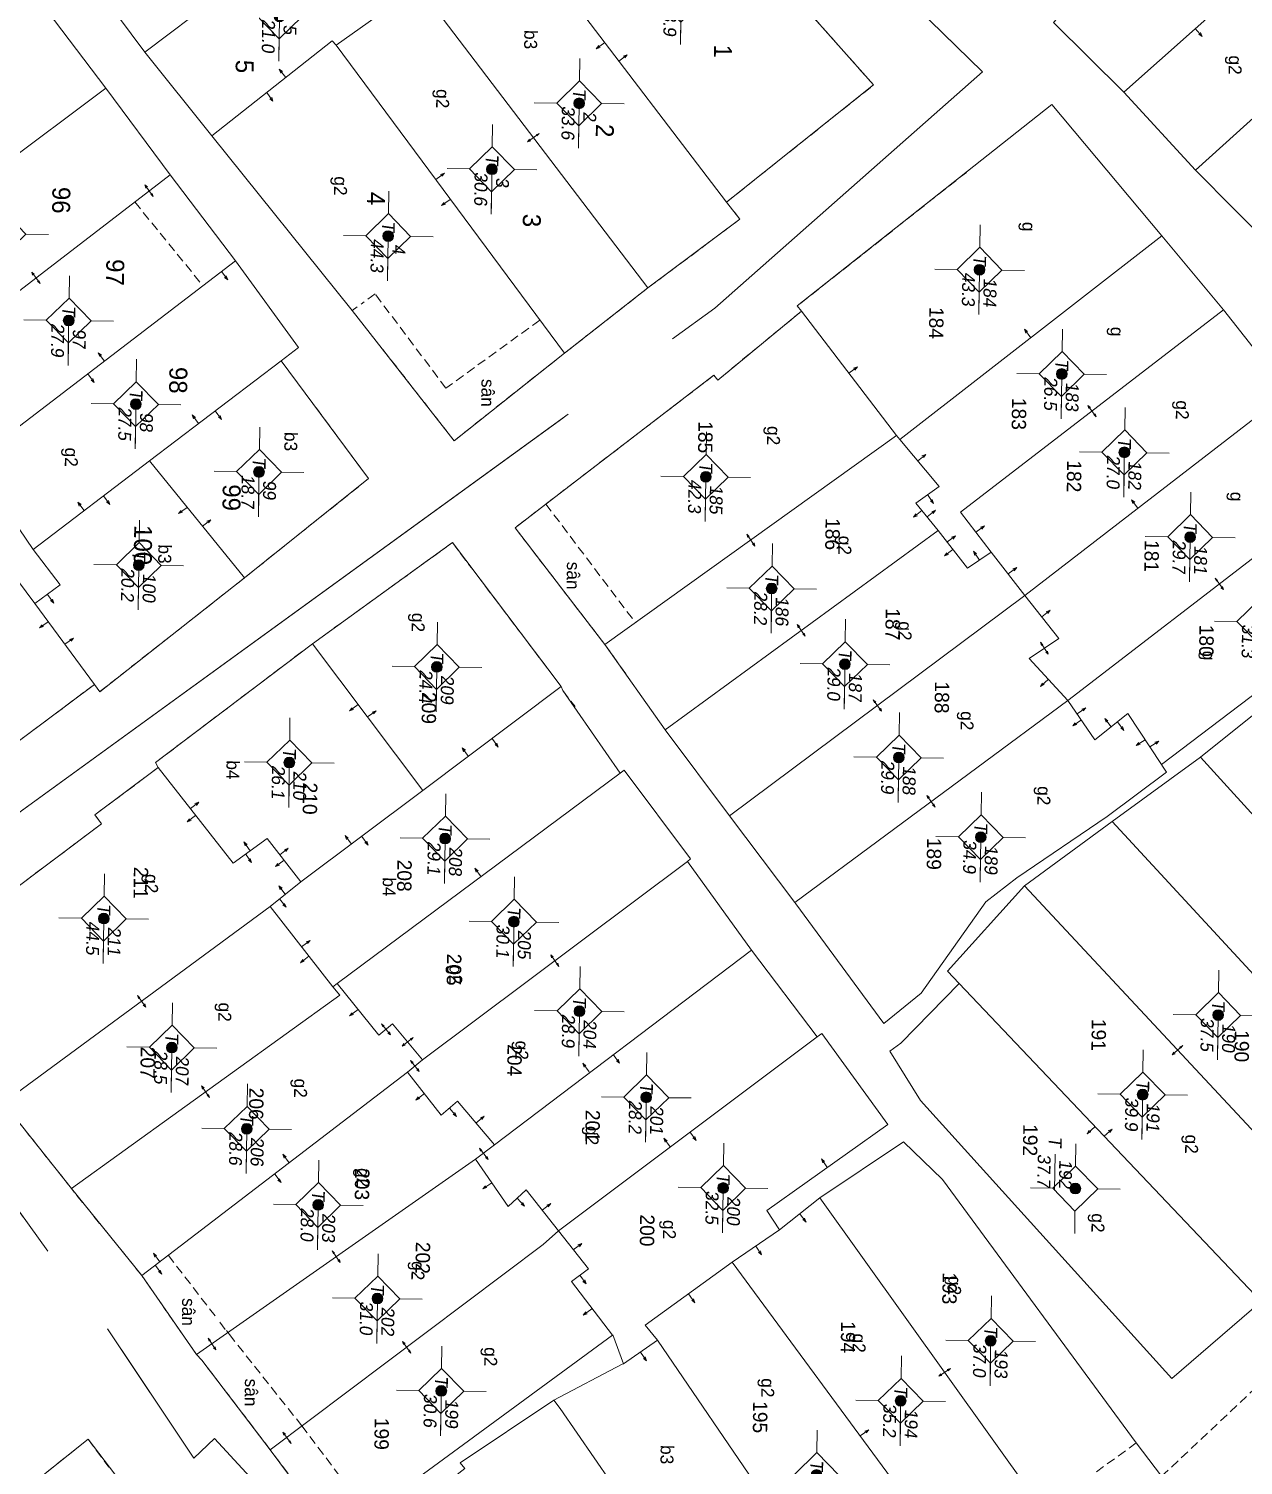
# Model space of a CAD drawing. Extents: x 601689 to 602595, y 1189742 to 1190763.
# Drawn here: x 602208.16 to 602242, y 1190233.73 to 1190273.75 of the extents above; entities that cross this region are included whole.
import ezdxf
from ezdxf.enums import TextEntityAlignment as Align

# ---------------------------------------------------------------- set-up
doc = ezdxf.new("R2010")
doc.units = 0
doc.header["$MEASUREMENT"] = 0
doc.linetypes.add('HIDDEN', pattern=[0.375, 0.25, -0.125])
for name, color, linetype in [('10', 250, 'Continuous'), ('11', 7, 'Continuous'), ('13', 7, 'Continuous'), ('14', 7, 'Continuous'), ('15', 7, 'Continuous'), ('16', 7, 'Continuous'), ('22', 7, 'Continuous'), ('53', 7, 'Continuous'), ('57', 7, 'Continuous')]:
    doc.layers.add(name, color=color, linetype=linetype)
doc.layers.get('0').off()
doc.styles.add('TXT', font='vnshx.shx')

# ---------------------------------------------------------------- blocks, each defined once
blk = doc.blocks.new('NH3R')
at = {"layer": '16', "color": 7, "linetype": 'Continuous', "lineweight": 0}
for p, q in [((0, 0), (0.297, -0.005)), ((0.297, -0.005), (0.186, 0.031)), ((0.297, -0.005), (0.189, -0.033))]:
    blk.add_line(p, q, dxfattribs=at)
blk = doc.blocks.new('NH3')
at = {"layer": '16', "color": 7, "linetype": 'Continuous', "lineweight": 0}
for p, q in [((-0.199, -0.002), (-0.113, 0.021)), ((0.197, -0.012), (0.107, 0.015)), ((-0.199, -0.002), (0.197, -0.012)), ((-0.199, -0.002), (-0.116, -0.035)), ((0.197, -0.012), (0.104, -0.027))]:
    blk.add_line(p, q, dxfattribs=at)
blk = doc.blocks.new('*M499499499499')
at = {"layer": '13', "color": 3, "linetype": 'Continuous', "lineweight": 0}
blk.add_line((602581.394, 1189907.575), (602582.414, 1189907.575), dxfattribs=at)
at = {"layer": '13', "color": 3, "linetype": 'Continuous', "lineweight": 0, "style": 'TXT', "oblique": 7.6055}
for s, p in [('180', (602581.544, 1189907.875)), ('31.3', (602581.394, 1189907.275))]:
    blk.add_text(s, height=0.36, dxfattribs=at).set_placement(p, align=Align.MIDDLE_LEFT)
blk.add_text('T', height=0.36, dxfattribs=at).set_placement((602581.197, 1189907.575), align=Align.MIDDLE_RIGHT)
blk = doc.blocks.new('*M501501501501')
at = {"layer": '13', "color": 3, "linetype": 'Continuous', "lineweight": 0}
blk.add_line((602592.371, 1189906.588), (602593.391, 1189906.588), dxfattribs=at)
at = {"layer": '13', "color": 3, "linetype": 'Continuous', "lineweight": 0, "style": 'TXT', "oblique": 7.6055}
for s, p in [('190', (602592.521, 1189906.888)), ('37.5', (602592.371, 1189906.288))]:
    blk.add_text(s, height=0.36, dxfattribs=at).set_placement(p, align=Align.MIDDLE_LEFT)
blk.add_text('T', height=0.36, dxfattribs=at).set_placement((602592.174, 1189906.588), align=Align.MIDDLE_RIGHT)
blk = doc.blocks.new('*M505505505505')
at = {"layer": '13', "color": 3, "linetype": 'Continuous', "lineweight": 0}
blk.add_line((602579.066, 1189905.613), (602580.086, 1189905.613), dxfattribs=at)
at = {"layer": '13', "color": 3, "linetype": 'Continuous', "lineweight": 0, "style": 'TXT', "oblique": 7.6055}
for s, p in [('181', (602579.216, 1189905.913)), ('29.7', (602579.066, 1189905.313))]:
    blk.add_text(s, height=0.36, dxfattribs=at).set_placement(p, align=Align.MIDDLE_LEFT)
blk.add_text('T', height=0.36, dxfattribs=at).set_placement((602578.869, 1189905.613), align=Align.MIDDLE_RIGHT)
blk = doc.blocks.new('*M508508508508')
at = {"layer": '13', "color": 3, "linetype": 'Continuous', "lineweight": 0}
blk.add_line((602594.617, 1189904.515), (602595.637, 1189904.515), dxfattribs=at)
at = {"layer": '13', "color": 3, "linetype": 'Continuous', "lineweight": 0, "style": 'TXT', "oblique": 7.6055}
blk.add_text('T', height=0.36, dxfattribs=at).set_placement((602594.42, 1189904.515), align=Align.MIDDLE_RIGHT)
for s, p in [('191', (602594.767, 1189904.815)), ('39.9', (602594.617, 1189904.215))]:
    blk.add_text(s, height=0.36, dxfattribs=at).set_placement(p, align=Align.MIDDLE_LEFT)
blk = doc.blocks.new('*M510510510510')
at = {"layer": '13', "color": 3, "linetype": 'Continuous', "lineweight": 0}
blk.add_line((602576.732, 1189903.746), (602577.752, 1189903.746), dxfattribs=at)
at = {"layer": '13', "color": 3, "linetype": 'Continuous', "lineweight": 0, "style": 'TXT', "oblique": 7.6055}
for s, p in [('182', (602576.882, 1189904.046)), ('27.0', (602576.732, 1189903.446))]:
    blk.add_text(s, height=0.36, dxfattribs=at).set_placement(p, align=Align.MIDDLE_LEFT)
blk.add_text('T', height=0.36, dxfattribs=at).set_placement((602576.535, 1189903.746), align=Align.MIDDLE_RIGHT)
blk = doc.blocks.new('*M513513513513')
at = {"layer": '13', "color": 3, "linetype": 'Continuous', "lineweight": 0}
blk.add_line((602597.262, 1189902.677), (602598.282, 1189902.677), dxfattribs=at)
at = {"layer": '13', "color": 3, "linetype": 'Continuous', "lineweight": 0, "style": 'TXT', "oblique": 7.6055}
for s, p in [('192', (602597.412, 1189902.977)), ('37.7', (602597.262, 1189902.377))]:
    blk.add_text(s, height=0.36, dxfattribs=at).set_placement(p, align=Align.MIDDLE_LEFT)
blk.add_text('T', height=0.36, dxfattribs=at).set_placement((602597.065, 1189902.677), align=Align.MIDDLE_RIGHT)
blk = doc.blocks.new('*M515515515515')
at = {"layer": '13', "color": 3, "linetype": 'Continuous', "lineweight": 0}
blk.add_line((602574.575, 1189901.969), (602575.595, 1189901.969), dxfattribs=at)
at = {"layer": '13', "color": 3, "linetype": 'Continuous', "lineweight": 0, "style": 'TXT', "oblique": 7.6055}
for s, p in [('183', (602574.725, 1189902.269)), ('26.5', (602574.575, 1189901.669))]:
    blk.add_text(s, height=0.36, dxfattribs=at).set_placement(p, align=Align.MIDDLE_LEFT)
blk.add_text('T', height=0.36, dxfattribs=at).set_placement((602574.378, 1189901.969), align=Align.MIDDLE_RIGHT)
blk = doc.blocks.new('*M516516516516')
at = {"layer": '13', "color": 3, "linetype": 'Continuous', "lineweight": 0}
blk.add_line((602601.538, 1189900.381), (602602.558, 1189900.381), dxfattribs=at)
at = {"layer": '13', "color": 3, "linetype": 'Continuous', "lineweight": 0, "style": 'TXT', "oblique": 7.6055}
for s, p in [('193', (602601.688, 1189900.681)), ('37.0', (602601.538, 1189900.081))]:
    blk.add_text(s, height=0.36, dxfattribs=at).set_placement(p, align=Align.MIDDLE_LEFT)
blk.add_text('T', height=0.36, dxfattribs=at).set_placement((602601.341, 1189900.381), align=Align.MIDDLE_RIGHT)
blk = doc.blocks.new('*M519519519519')
at = {"layer": '13', "color": 3, "linetype": 'Continuous', "lineweight": 0}
blk.add_line((602587.51, 1189899.9), (602588.53, 1189899.9), dxfattribs=at)
at = {"layer": '13', "color": 3, "linetype": 'Continuous', "lineweight": 0, "style": 'TXT', "oblique": 7.6055}
for s, p in [('189', (602587.66, 1189900.2)), ('34.9', (602587.51, 1189899.6))]:
    blk.add_text(s, height=0.36, dxfattribs=at).set_placement(p, align=Align.MIDDLE_LEFT)
blk.add_text('T', height=0.36, dxfattribs=at).set_placement((602587.313, 1189899.9), align=Align.MIDDLE_RIGHT)
blk = doc.blocks.new('*M521521521521')
at = {"layer": '13', "color": 3, "linetype": 'Continuous', "lineweight": 0}
blk.add_line((602571.703, 1189899.637), (602572.723, 1189899.637), dxfattribs=at)
at = {"layer": '13', "color": 3, "linetype": 'Continuous', "lineweight": 0, "style": 'TXT', "oblique": 7.6055}
blk.add_text('T', height=0.36, dxfattribs=at).set_placement((602571.506, 1189899.637), align=Align.MIDDLE_RIGHT)
for s, p in [('184', (602571.853, 1189899.937)), ('43.3', (602571.703, 1189899.337))]:
    blk.add_text(s, height=0.36, dxfattribs=at).set_placement(p, align=Align.MIDDLE_LEFT)
blk = doc.blocks.new('*M522522522522')
at = {"layer": '13', "color": 3, "linetype": 'Continuous', "lineweight": 0}
blk.add_line((602603.245, 1189897.898), (602604.265, 1189897.898), dxfattribs=at)
at = {"layer": '13', "color": 3, "linetype": 'Continuous', "lineweight": 0, "style": 'TXT', "oblique": 7.6055}
for s, p in [('194', (602603.395, 1189898.198)), ('35.2', (602603.245, 1189897.598))]:
    blk.add_text(s, height=0.36, dxfattribs=at).set_placement(p, align=Align.MIDDLE_LEFT)
blk.add_text('T', height=0.36, dxfattribs=at).set_placement((602603.048, 1189897.898), align=Align.MIDDLE_RIGHT)
blk = doc.blocks.new('*M523523523523')
at = {"layer": '13', "color": 3, "linetype": 'Continuous', "lineweight": 0}
blk.add_line((602585.324, 1189897.583), (602586.344, 1189897.583), dxfattribs=at)
at = {"layer": '13', "color": 3, "linetype": 'Continuous', "lineweight": 0, "style": 'TXT', "oblique": 7.6055}
for s, p in [('188', (602585.474, 1189897.883)), ('29.9', (602585.324, 1189897.283))]:
    blk.add_text(s, height=0.36, dxfattribs=at).set_placement(p, align=Align.MIDDLE_LEFT)
blk.add_text('T', height=0.36, dxfattribs=at).set_placement((602585.127, 1189897.583), align=Align.MIDDLE_RIGHT)
blk = doc.blocks.new('*M526526526526')
at = {"layer": '13', "color": 3, "linetype": 'Continuous', "lineweight": 0}
blk.add_line((602582.746, 1189896.046), (602583.766, 1189896.046), dxfattribs=at)
at = {"layer": '13', "color": 3, "linetype": 'Continuous', "lineweight": 0, "style": 'TXT', "oblique": 7.6055}
blk.add_text('T', height=0.36, dxfattribs=at).set_placement((602582.549, 1189896.046), align=Align.MIDDLE_RIGHT)
for s, p in [('187', (602582.896, 1189896.346)), ('29.0', (602582.746, 1189895.746))]:
    blk.add_text(s, height=0.36, dxfattribs=at).set_placement(p, align=Align.MIDDLE_LEFT)
blk = doc.blocks.new('*M527527527527')
at = {"layer": '13', "color": 3, "linetype": 'Continuous', "lineweight": 0}
blk.add_line((602605.346, 1189895.584), (602606.366, 1189895.584), dxfattribs=at)
at = {"layer": '13', "color": 3, "linetype": 'Continuous', "lineweight": 0, "style": 'TXT', "oblique": 7.6055}
for s, p in [('195', (602605.496, 1189895.884)), ('38.1', (602605.346, 1189895.284))]:
    blk.add_text(s, height=0.36, dxfattribs=at).set_placement(p, align=Align.MIDDLE_LEFT)
blk.add_text('T', height=0.36, dxfattribs=at).set_placement((602605.149, 1189895.584), align=Align.MIDDLE_RIGHT)
blk = doc.blocks.new('*M530530530530')
at = {"layer": '13', "color": 3, "linetype": 'Continuous', "lineweight": 0}
blk.add_line((602580.667, 1189893.974), (602581.687, 1189893.974), dxfattribs=at)
at = {"layer": '13', "color": 3, "linetype": 'Continuous', "lineweight": 0, "style": 'TXT', "oblique": 7.6055}
for s, p in [('186', (602580.817, 1189894.274)), ('28.2', (602580.667, 1189893.674))]:
    blk.add_text(s, height=0.36, dxfattribs=at).set_placement(p, align=Align.MIDDLE_LEFT)
blk.add_text('T', height=0.36, dxfattribs=at).set_placement((602580.47, 1189893.974), align=Align.MIDDLE_RIGHT)
blk = doc.blocks.new('*M533533533533')
at = {"layer": '13', "color": 3, "linetype": 'Continuous', "lineweight": 0}
blk.add_line((602597.388, 1189892.863), (602598.408, 1189892.863), dxfattribs=at)
at = {"layer": '13', "color": 3, "linetype": 'Continuous', "lineweight": 0, "style": 'TXT', "oblique": 7.6055}
blk.add_text('T', height=0.36, dxfattribs=at).set_placement((602597.191, 1189892.863), align=Align.MIDDLE_RIGHT)
for s, p in [('200', (602597.538, 1189893.163)), ('32.5', (602597.388, 1189892.563))]:
    blk.add_text(s, height=0.36, dxfattribs=at).set_placement(p, align=Align.MIDDLE_LEFT)
blk = doc.blocks.new('*M535535535535')
at = {"layer": '13', "color": 3, "linetype": 'Continuous', "lineweight": 0}
blk.add_line((602577.583, 1189892.092), (602578.603, 1189892.092), dxfattribs=at)
at = {"layer": '13', "color": 3, "linetype": 'Continuous', "lineweight": 0, "style": 'TXT', "oblique": 7.6055}
blk.add_text('T', height=0.36, dxfattribs=at).set_placement((602577.386, 1189892.092), align=Align.MIDDLE_RIGHT)
for s, p in [('185', (602577.733, 1189892.392)), ('42.3', (602577.583, 1189891.792))]:
    blk.add_text(s, height=0.36, dxfattribs=at).set_placement(p, align=Align.MIDDLE_LEFT)
blk = doc.blocks.new('*M537537537537')
at = {"layer": '13', "color": 3, "linetype": 'Continuous', "lineweight": 0}
blk.add_line((602594.894, 1189890.686), (602595.914, 1189890.686), dxfattribs=at)
at = {"layer": '13', "color": 3, "linetype": 'Continuous', "lineweight": 0, "style": 'TXT', "oblique": 7.6055}
for s, p in [('201', (602595.044, 1189890.986)), ('28.2', (602594.894, 1189890.386))]:
    blk.add_text(s, height=0.36, dxfattribs=at).set_placement(p, align=Align.MIDDLE_LEFT)
blk.add_text('T', height=0.36, dxfattribs=at).set_placement((602594.697, 1189890.686), align=Align.MIDDLE_RIGHT)
blk = doc.blocks.new('*M539539539539')
at = {"layer": '13', "color": 3, "linetype": 'Continuous', "lineweight": 0}
blk.add_line((602592.523, 1189888.789), (602593.543, 1189888.789), dxfattribs=at)
at = {"layer": '13', "color": 3, "linetype": 'Continuous', "lineweight": 0, "style": 'TXT', "oblique": 7.6055}
for s, p in [('204', (602592.673, 1189889.089)), ('28.9', (602592.523, 1189888.489))]:
    blk.add_text(s, height=0.36, dxfattribs=at).set_placement(p, align=Align.MIDDLE_LEFT)
blk.add_text('T', height=0.36, dxfattribs=at).set_placement((602592.326, 1189888.789), align=Align.MIDDLE_RIGHT)
blk = doc.blocks.new('*M542542542542')
at = {"layer": '13', "color": 3, "linetype": 'Continuous', "lineweight": 0}
blk.add_line((602590.054, 1189886.927), (602591.074, 1189886.927), dxfattribs=at)
at = {"layer": '13', "color": 3, "linetype": 'Continuous', "lineweight": 0, "style": 'TXT', "oblique": 7.6055}
for s, p in [('205', (602590.204, 1189887.227)), ('30.1', (602590.054, 1189886.627))]:
    blk.add_text(s, height=0.36, dxfattribs=at).set_placement(p, align=Align.MIDDLE_LEFT)
blk.add_text('T', height=0.36, dxfattribs=at).set_placement((602589.857, 1189886.927), align=Align.MIDDLE_RIGHT)
blk = doc.blocks.new('*M544544544544')
at = {"layer": '13', "color": 3, "linetype": 'Continuous', "lineweight": 0}
blk.add_line((602603.155, 1189885.093), (602604.175, 1189885.093), dxfattribs=at)
at = {"layer": '13', "color": 3, "linetype": 'Continuous', "lineweight": 0, "style": 'TXT', "oblique": 7.6055}
for s, p in [('199', (602603.305, 1189885.393)), ('30.6', (602603.155, 1189884.793))]:
    blk.add_text(s, height=0.36, dxfattribs=at).set_placement(p, align=Align.MIDDLE_LEFT)
blk.add_text('T', height=0.36, dxfattribs=at).set_placement((602602.958, 1189885.093), align=Align.MIDDLE_RIGHT)
blk = doc.blocks.new('*M545545545545')
at = {"layer": '13', "color": 3, "linetype": 'Continuous', "lineweight": 0}
blk.add_line((602587.767, 1189884.976), (602588.787, 1189884.976), dxfattribs=at)
at = {"layer": '13', "color": 3, "linetype": 'Continuous', "lineweight": 0, "style": 'TXT', "oblique": 7.6055}
for s, p in [('208', (602587.917, 1189885.276)), ('29.1', (602587.767, 1189884.676))]:
    blk.add_text(s, height=0.36, dxfattribs=at).set_placement(p, align=Align.MIDDLE_LEFT)
blk.add_text('T', height=0.36, dxfattribs=at).set_placement((602587.57, 1189884.976), align=Align.MIDDLE_RIGHT)
blk = doc.blocks.new('*M546546546546')
at = {"layer": '13', "color": 3, "linetype": 'Continuous', "lineweight": 0}
blk.add_line((602582.988, 1189884.677), (602584.008, 1189884.677), dxfattribs=at)
at = {"layer": '13', "color": 3, "linetype": 'Continuous', "lineweight": 0, "style": 'TXT', "oblique": 7.6055}
for s, p in [('209', (602583.138, 1189884.977)), ('24.4', (602582.988, 1189884.377))]:
    blk.add_text(s, height=0.36, dxfattribs=at).set_placement(p, align=Align.MIDDLE_LEFT)
blk.add_text('T', height=0.36, dxfattribs=at).set_placement((602582.791, 1189884.677), align=Align.MIDDLE_RIGHT)
blk = doc.blocks.new('*M547547547547')
at = {"layer": '13', "color": 3, "linetype": 'Continuous', "lineweight": 0}
blk.add_line((602600.608, 1189883.276), (602601.628, 1189883.276), dxfattribs=at)
at = {"layer": '13', "color": 3, "linetype": 'Continuous', "lineweight": 0, "style": 'TXT', "oblique": 7.6055}
blk.add_text('T', height=0.36, dxfattribs=at).set_placement((602600.411, 1189883.276), align=Align.MIDDLE_RIGHT)
for s, p in [('202', (602600.758, 1189883.576)), ('31.0', (602600.608, 1189882.976))]:
    blk.add_text(s, height=0.36, dxfattribs=at).set_placement(p, align=Align.MIDDLE_LEFT)
blk = doc.blocks.new('*M548548548548')
at = {"layer": '13', "color": 3, "linetype": 'Continuous', "lineweight": 0}
blk.add_line((602598.023, 1189881.589), (602599.043, 1189881.589), dxfattribs=at)
at = {"layer": '13', "color": 3, "linetype": 'Continuous', "lineweight": 0, "style": 'TXT', "oblique": 7.6055}
for s, p in [('203', (602598.173, 1189881.889)), ('28.0', (602598.023, 1189881.289))]:
    blk.add_text(s, height=0.36, dxfattribs=at).set_placement(p, align=Align.MIDDLE_LEFT)
blk.add_text('T', height=0.36, dxfattribs=at).set_placement((602597.826, 1189881.589), align=Align.MIDDLE_RIGHT)
blk = doc.blocks.new('*M549549549549')
at = {"layer": '13', "color": 3, "linetype": 'Continuous', "lineweight": 0}
blk.add_line((602585.712, 1189880.605), (602586.732, 1189880.605), dxfattribs=at)
at = {"layer": '13', "color": 3, "linetype": 'Continuous', "lineweight": 0, "style": 'TXT', "oblique": 7.6055}
for s, p in [('210', (602585.862, 1189880.905)), ('26.1', (602585.712, 1189880.305))]:
    blk.add_text(s, height=0.36, dxfattribs=at).set_placement(p, align=Align.MIDDLE_LEFT)
blk.add_text('T', height=0.36, dxfattribs=at).set_placement((602585.515, 1189880.605), align=Align.MIDDLE_RIGHT)
blk = doc.blocks.new('*M550550550550')
at = {"layer": '13', "color": 3, "linetype": 'Continuous', "lineweight": 0}
blk.add_line((602595.931, 1189879.567), (602596.951, 1189879.567), dxfattribs=at)
at = {"layer": '13', "color": 3, "linetype": 'Continuous', "lineweight": 0, "style": 'TXT', "oblique": 7.6055}
for s, p in [('206', (602596.081, 1189879.867)), ('28.6', (602595.931, 1189879.267))]:
    blk.add_text(s, height=0.36, dxfattribs=at).set_placement(p, align=Align.MIDDLE_LEFT)
blk.add_text('T', height=0.36, dxfattribs=at).set_placement((602595.734, 1189879.567), align=Align.MIDDLE_RIGHT)
blk = doc.blocks.new('*M551551551551')
at = {"layer": '13', "color": 3, "linetype": 'Continuous', "lineweight": 0}
blk.add_line((602593.7, 1189877.446), (602594.72, 1189877.446), dxfattribs=at)
at = {"layer": '13', "color": 3, "linetype": 'Continuous', "lineweight": 0, "style": 'TXT', "oblique": 7.6055}
for s, p in [('207', (602593.85, 1189877.746)), ('28.5', (602593.7, 1189877.146))]:
    blk.add_text(s, height=0.36, dxfattribs=at).set_placement(p, align=Align.MIDDLE_LEFT)
blk.add_text('T', height=0.36, dxfattribs=at).set_placement((602593.503, 1189877.446), align=Align.MIDDLE_RIGHT)
blk = doc.blocks.new('*M552552552552')
at = {"layer": '13', "color": 3, "linetype": 'Continuous', "lineweight": 0}
blk.add_line((602590.134, 1189875.498), (602591.154, 1189875.498), dxfattribs=at)
at = {"layer": '13', "color": 3, "linetype": 'Continuous', "lineweight": 0, "style": 'TXT', "oblique": 7.6055}
for s, p in [('211', (602590.284, 1189875.798)), ('44.5', (602590.134, 1189875.198))]:
    blk.add_text(s, height=0.36, dxfattribs=at).set_placement(p, align=Align.MIDDLE_LEFT)
blk.add_text('T', height=0.36, dxfattribs=at).set_placement((602589.937, 1189875.498), align=Align.MIDDLE_RIGHT)
blk = doc.blocks.new('CENTRD')
at = {"layer": '11', "linetype": 'Continuous', "lineweight": 0}
h = blk.add_hatch(color=2, dxfattribs=at)
edge = h.paths.add_edge_path()
edge.add_arc((0, 0), 0.15, 0, 360)
at = {"layer": '11', "color": 2, "linetype": 'Continuous', "lineweight": 0}
for p, q in [((0, 1.25), (0, 0.625)), ((0, 0.625), (-0.625, 0)), ((0.625, 0), (0, 0.625)), ((-0.625, 0), (-1.25, 0)), ((-0.625, 0), (0, -0.625)), ((0, -0.625), (0.625, 0)), ((1.25, 0), (0.625, 0)), ((0, -0.625), (0, -1.25))]:
    blk.add_line(p, q, dxfattribs=at)
blk.add_circle((0, 0), 0.15, dxfattribs=at)
blk = doc.blocks.new('B')
at = {"color": 7, "linetype": 'Continuous', "lineweight": 0}
for p, q in [((0.8, 2.62), (0.801, 5.6)), ((0.62, 2.441), (0.96, 2.78)), ((0.62, -0.969), (0.96, -0.63)), ((0.8, -4.05), (0.8, -0.81))]:
    blk.add_line(p, q, dxfattribs=at)
for points in [[(0.801, 5.6), (0.53, 5.331), (0.8, 10.21), (1.04, 4.83), (0.801, 5.6)], [(0.8, -4.05), (0.531, -4.309), (0.53, -9.429)], [(0.8, -4.05), (1.04, -4.569), (1.04, -10.289)], [(0.53, -7.289), (0.8, -6.95), (1.04, -8.139)]]:
    blk.add_lwpolyline(points, dxfattribs=at)
for points in [[(0.801, 5.6), (0.8, 10.21), (1.04, 4.83)], [(0.8, -4.05), (0.8, -6.95), (1.04, -4.569), (1.04, -8.139)]]:
    blk.add_solid(points, dxfattribs=at)
at = {"color": 7, "linetype": 'Continuous', "lineweight": 0, "style": 'TXT'}
blk.add_text('B', height=1.815, rotation=360, dxfattribs=at).set_placement((0, 0))
blk = doc.blocks.new('*M904904904904')
at = {"layer": '13', "color": 3, "linetype": 'Continuous', "lineweight": 0}
blk.add_line((602564.304, 1189891.211), (602565.324, 1189891.211), dxfattribs=at)
at = {"layer": '13', "color": 3, "linetype": 'Continuous', "lineweight": 0, "style": 'TXT', "oblique": 7.6055}
for s, p in [('1', (602564.454, 1189891.511)), ('53.9', (602564.304, 1189890.911))]:
    blk.add_text(s, height=0.36, dxfattribs=at).set_placement(p, align=Align.MIDDLE_LEFT)
blk.add_text('T', height=0.36, dxfattribs=at).set_placement((602564.107, 1189891.211), align=Align.MIDDLE_RIGHT)
blk = doc.blocks.new('*M905905905905')
at = {"layer": '13', "color": 3, "linetype": 'Continuous', "lineweight": 0}
blk.add_line((602567.23, 1189888.414), (602568.25, 1189888.414), dxfattribs=at)
at = {"layer": '13', "color": 3, "linetype": 'Continuous', "lineweight": 0, "style": 'TXT', "oblique": 7.6055}
for s, p in [('2', (602567.38, 1189888.714)), ('33.6', (602567.23, 1189888.114))]:
    blk.add_text(s, height=0.36, dxfattribs=at).set_placement(p, align=Align.MIDDLE_LEFT)
blk.add_text('T', height=0.36, dxfattribs=at).set_placement((602567.033, 1189888.414), align=Align.MIDDLE_RIGHT)
blk = doc.blocks.new('*M906906906906')
at = {"layer": '13', "color": 3, "linetype": 'Continuous', "lineweight": 0}
blk.add_line((602569.102, 1189886.01), (602570.122, 1189886.01), dxfattribs=at)
at = {"layer": '13', "color": 3, "linetype": 'Continuous', "lineweight": 0, "style": 'TXT', "oblique": 7.6055}
for s, p in [('3', (602569.252, 1189886.31)), ('30.6', (602569.102, 1189885.71))]:
    blk.add_text(s, height=0.36, dxfattribs=at).set_placement(p, align=Align.MIDDLE_LEFT)
blk.add_text('T', height=0.36, dxfattribs=at).set_placement((602568.905, 1189886.01), align=Align.MIDDLE_RIGHT)
blk = doc.blocks.new('*M909909909909')
at = {"layer": '13', "color": 3, "linetype": 'Continuous', "lineweight": 0}
blk.add_line((602571.005, 1189883.147), (602572.025, 1189883.147), dxfattribs=at)
at = {"layer": '13', "color": 3, "linetype": 'Continuous', "lineweight": 0, "style": 'TXT', "oblique": 7.6055}
for s, p in [('4', (602571.155, 1189883.447)), ('44.3', (602571.005, 1189882.847))]:
    blk.add_text(s, height=0.36, dxfattribs=at).set_placement(p, align=Align.MIDDLE_LEFT)
blk.add_text('T', height=0.36, dxfattribs=at).set_placement((602570.808, 1189883.147), align=Align.MIDDLE_RIGHT)
blk = doc.blocks.new('*M913913913913')
at = {"layer": '13', "color": 3, "linetype": 'Continuous', "lineweight": 0}
blk.add_line((602564.931, 1189880.028), (602565.951, 1189880.028), dxfattribs=at)
at = {"layer": '13', "color": 3, "linetype": 'Continuous', "lineweight": 0, "style": 'TXT', "oblique": 7.6055}
blk.add_text('T', height=0.36, dxfattribs=at).set_placement((602564.734, 1189880.028), align=Align.MIDDLE_RIGHT)
for s, p in [('5', (602565.081, 1189880.328)), ('21.0', (602564.931, 1189879.728))]:
    blk.add_text(s, height=0.36, dxfattribs=at).set_placement(p, align=Align.MIDDLE_LEFT)
blk = doc.blocks.new('*M914914914914')
at = {"layer": '13', "color": 3, "linetype": 'Continuous', "lineweight": 0}
blk.add_line((602577.628, 1189879.643), (602578.648, 1189879.643), dxfattribs=at)
at = {"layer": '13', "color": 3, "linetype": 'Continuous', "lineweight": 0, "style": 'TXT', "oblique": 7.6055}
blk.add_text('T', height=0.36, dxfattribs=at).set_placement((602577.431, 1189879.643), align=Align.MIDDLE_RIGHT)
for s, p in [('99', (602577.778, 1189879.943)), ('18.7', (602577.628, 1189879.343))]:
    blk.add_text(s, height=0.36, dxfattribs=at).set_placement(p, align=Align.MIDDLE_LEFT)
blk = doc.blocks.new('*M920920920920')
at = {"layer": '13', "color": 3, "linetype": 'Continuous', "lineweight": 0}
blk.add_line((602580.272, 1189876.33), (602581.292, 1189876.33), dxfattribs=at)
at = {"layer": '13', "color": 3, "linetype": 'Continuous', "lineweight": 0, "style": 'TXT', "oblique": 7.6055}
for s, p in [('100', (602580.422, 1189876.63)), ('20.2', (602580.272, 1189876.03))]:
    blk.add_text(s, height=0.36, dxfattribs=at).set_placement(p, align=Align.MIDDLE_LEFT)
blk.add_text('T', height=0.36, dxfattribs=at).set_placement((602580.075, 1189876.33), align=Align.MIDDLE_RIGHT)
blk = doc.blocks.new('*M922922922922')
at = {"layer": '13', "color": 3, "linetype": 'Continuous', "lineweight": 0}
blk.add_line((602575.788, 1189876.186), (602576.808, 1189876.186), dxfattribs=at)
at = {"layer": '13', "color": 3, "linetype": 'Continuous', "lineweight": 0, "style": 'TXT', "oblique": 7.6055}
for s, p in [('98', (602575.938, 1189876.486)), ('27.5', (602575.788, 1189875.886))]:
    blk.add_text(s, height=0.36, dxfattribs=at).set_placement(p, align=Align.MIDDLE_LEFT)
blk.add_text('T', height=0.36, dxfattribs=at).set_placement((602575.591, 1189876.186), align=Align.MIDDLE_RIGHT)
blk = doc.blocks.new('*M925925925925')
at = {"layer": '13', "color": 3, "linetype": 'Continuous', "lineweight": 0}
blk.add_line((602573.488, 1189874.279), (602574.508, 1189874.279), dxfattribs=at)
at = {"layer": '13', "color": 3, "linetype": 'Continuous', "lineweight": 0, "style": 'TXT', "oblique": 7.6055}
for s, p in [('97', (602573.638, 1189874.579)), ('27.9', (602573.488, 1189873.979))]:
    blk.add_text(s, height=0.36, dxfattribs=at).set_placement(p, align=Align.MIDDLE_LEFT)
blk.add_text('T', height=0.36, dxfattribs=at).set_placement((602573.291, 1189874.279), align=Align.MIDDLE_RIGHT)

msp = doc.modelspace()

# ---------------------------------------------------------------- linework, layer by layer
at = {"layer": '10', "color": 7, "linetype": 'Continuous', "lineweight": 0}
for p, q in [((602217.028, 1190277.353), (602211.39, 1190273.1)), ((602227.603, 1190268.918), (602221.6, 1190276.78)), ((602247.977, 1190276.399), (602240.666, 1190269.808)), ((602216.722, 1190273.287), (602218.894, 1190274.837)), ((602225.41, 1190266.528), (602219.015, 1190274.925)), ((602208.469, 1190274.52), (602210.306, 1190272.096)), ((602223.085, 1190264.709), (602216.722, 1190273.287)), ((602211.39, 1190273.1), (602213.257, 1190270.765)), ((602210.306, 1190272.096), (602202.808, 1190266.488)), ((602210.306, 1190272.096), (602212.102, 1190269.68)), ((602238.675, 1190271.986), (602240.666, 1190269.808)), ((602212.102, 1190269.68), (602204.623, 1190263.942)), ((602212.102, 1190269.68), (602213.92, 1190267.286)), ((602240.666, 1190269.808), (602242.845, 1190267.619)), ((602239.73, 1190267.981), (602232.432, 1190262.301)), ((602241.453, 1190265.918), (602239.73, 1190267.981)), ((602213.92, 1190267.286), (602206.613, 1190261.695)), ((602223.085, 1190264.709), (602225.41, 1190266.528)), ((602229.691, 1190265.879), (602232.334, 1190262.413)), ((602243.252, 1190263.623), (602241.453, 1190265.918)), ((602215.191, 1190264.498), (602211.523, 1190261.708)), ((602243.252, 1190263.623), (602235.914, 1190257.963)), ((602232.334, 1190262.413), (602224.213, 1190256.594)), ((602232.334, 1190262.413), (602232.432, 1190262.301)), ((602208.279, 1190259.243), (602206.613, 1190261.695)), ((602211.523, 1190261.708), (602208.279, 1190259.243)), ((602211.523, 1190261.708), (602214.168, 1190258.451)), ((602245.127, 1190261.197), (602237.113, 1190255.036)), ((602233.497, 1190259.766), (602225.891, 1190254.22)), ((602234.98, 1190259.166), (602235.914, 1190257.963)), ((602207.601, 1190258.711), (602208.328, 1190257.732)), ((602208.328, 1190257.732), (602209.988, 1190255.478)), ((602235.914, 1190257.963), (602227.688, 1190251.816)), ((602216.064, 1190256.615), (602219.138, 1190252.523)), ((602224.213, 1190256.594), (602225.891, 1190254.22)), ((602222.997, 1190255.42), (602219.138, 1190252.523)), ((602222.997, 1190255.42), (602223.036, 1190255.31)), ((602223.036, 1190255.31), (602224.634, 1190253.007)), ((602243.228, 1190255.393), (602240.812, 1190253.456)), ((602237.113, 1190255.036), (602229.506, 1190249.41)), ((602225.891, 1190254.22), (602227.688, 1190251.816)), ((602238.346, 1190251.659), (602240.812, 1190253.456)), ((602239.719, 1190253.25), (602239.748, 1190253.2)), ((602240.812, 1190253.456), (602248.762, 1190244.676)), ((602216.753, 1190247.145), (602224.634, 1190253.007)), ((602224.746, 1190253.096), (602224.634, 1190253.007)), ((602239.865, 1190253.038), (602238.208, 1190251.801)), ((602239.748, 1190253.2), (602239.865, 1190253.038)), ((602219.138, 1190252.523), (602215.742, 1190249.979)), ((602227.688, 1190251.816), (602229.506, 1190249.41)), ((602238.208, 1190251.801), (602235.695, 1190250.096)), ((602235.902, 1190249.873), (602238.346, 1190251.659)), ((602246.703, 1190242.614), (602238.346, 1190251.659)), ((602219.125, 1190245.023), (602226.511, 1190250.552)), ((602226.511, 1190250.552), (602228.297, 1190248.077)), ((602215.742, 1190249.979), (602214.883, 1190249.291)), ((602233.759, 1190247.492), (602235.902, 1190249.873)), ((602235.902, 1190249.873), (602244.634, 1190240.503)), ((602214.883, 1190249.291), (602207.458, 1190243.823)), ((602214.883, 1190249.291), (602216.632, 1190247.057)), ((602228.297, 1190248.077), (602221.133, 1190242.655)), ((602228.297, 1190248.077), (602230.124, 1190245.662)), ((602234.084, 1190247.148), (602233.759, 1190247.492)), ((602216.632, 1190247.057), (602216.753, 1190247.145)), ((602233.021, 1190246.882), (602231.989, 1190246.036)), ((602232.462, 1190245.49), (602234.084, 1190247.148)), ((602242.504, 1190238.291), (602234.084, 1190247.148)), ((602230.124, 1190245.662), (602222.92, 1190240.26)), ((602230.256, 1190245.76), (602230.124, 1190245.662)), ((602230.256, 1190245.76), (602232.101, 1190243.225)), ((602232.462, 1190245.49), (602232.149, 1190245.265)), ((602232.149, 1190245.265), (602233.01, 1190243.892)), ((602219.125, 1190245.023), (602218.71, 1190244.679)), ((602218.71, 1190244.679), (602211.312, 1190239.009)), ((602209.345, 1190241.436), (602207.458, 1190243.823)), ((602233.01, 1190243.892), (602240.014, 1190236.145)), ((602221.133, 1190242.655), (602220.607, 1190242.252)), ((602232.534, 1190242.739), (602230.202, 1190241.18)), ((602232.534, 1190242.739), (602233.62, 1190241.684)), ((602220.607, 1190242.252), (602212.832, 1190236.808)), ((602233.62, 1190241.684), (602239.019, 1190234.35)), ((602211.312, 1190239.009), (602209.345, 1190241.436)), ((602230.202, 1190241.18), (602229.08, 1190240.286)), ((602237.15, 1190231.464), (602230.202, 1190241.18)), ((602227.758, 1190239.384), (602229.08, 1190240.286)), ((602227.758, 1190239.384), (602234.895, 1190229.706)), ((602212.832, 1190236.808), (602211.312, 1190239.009)), ((602223.281, 1190238.846), (602224.42, 1190237.35)), ((602240.014, 1190236.145), (602242.504, 1190238.291)), ((602224.729, 1190236.555), (602225.678, 1190237.213)), ((602225.678, 1190237.213), (602232.177, 1190227.683)), ((602239.019, 1190234.35), (602239.727, 1190233.419))]:
    msp.add_line(p, q, dxfattribs=at)
for points in [[(602224.219, 1190280.324), (602224.563, 1190280.6), (602226.955, 1190277.797), (602226.823, 1190277.679), (602231.698, 1190272.182), (602227.603, 1190268.918)], [(602238.675, 1190271.986), (602236.712, 1190273.923), (602240.377, 1190277.943)], [(602238.675, 1190271.986), (602242.644, 1190275.521), (602241.795, 1190276.374)], [(602209.586, 1190275.725), (602209.485, 1190275.657), (602211.39, 1190273.1)], [(602213.257, 1190270.765), (602216.614, 1190273.409), (602216.722, 1190273.287)], [(602239.73, 1190267.981), (602236.67, 1190271.634), (602229.573, 1190266.03), (602229.691, 1190265.879)], [(602213.257, 1190270.765), (602217.171, 1190265.9), (602220.011, 1190262.272), (602223.085, 1190264.709)], [(602225.41, 1190266.528), (602227.976, 1190268.443), (602227.603, 1190268.918)], [(602213.92, 1190267.286), (602215.677, 1190264.871), (602215.191, 1190264.498)], [(602229.691, 1190265.879), (602227.355, 1190263.961), (602227.247, 1190264.093), (602222.567, 1190260.506), (602221.708, 1190259.848), (602224.213, 1190256.594)], [(602241.453, 1190265.918), (602234.125, 1190260.277), (602234.98, 1190259.166)], [(602215.191, 1190264.498), (602217.627, 1190261.214), (602214.168, 1190258.451)], [(602232.432, 1190262.301), (602233.524, 1190260.996), (602232.879, 1190260.535), (602233.497, 1190259.766)], [(602233.497, 1190259.766), (602234.313, 1190258.716), (602234.98, 1190259.166)], [(602208.328, 1190257.732), (602209.036, 1190258.252), (602208.279, 1190259.243)], [(602216.064, 1190256.615), (602219.962, 1190259.432), (602222.997, 1190255.42)], [(602247.784, 1190259.44), (602246.025, 1190258.034), (602239.719, 1190253.25)], [(602214.168, 1190258.451), (602210.135, 1190255.276), (602209.988, 1190255.478)], [(602235.914, 1190257.963), (602236.866, 1190256.76), (602236.039, 1190256.201), (602237.113, 1190255.036)], [(602211.766, 1190253.164), (602211.688, 1190253.305), (602216.064, 1190256.615)], [(602209.988, 1190255.478), (602202.693, 1190250.039), (602200.237, 1190253.262)], [(602237.113, 1190255.036), (602237.868, 1190253.936), (602238.788, 1190254.673), (602239.719, 1190253.25)], [(602207.458, 1190243.823), (602204.749, 1190247.52), (602210.184, 1190251.596), (602209.998, 1190251.848), (602211.766, 1190253.164)], [(602211.766, 1190253.164), (602213.85, 1190250.506), (602214.799, 1190251.192), (602215.742, 1190249.979)], [(602224.746, 1190253.096), (602226.602, 1190250.621), (602226.511, 1190250.552)], [(602235.695, 1190250.096), (602234.826, 1190249.428), (602233.021, 1190246.882)], [(602229.506, 1190249.41), (602229.535, 1190249.37), (602231.989, 1190246.036)], [(602216.632, 1190247.057), (602216.83, 1190246.824), (602209.345, 1190241.436)], [(602216.753, 1190247.145), (602217.914, 1190245.709), (602218.298, 1190246.024), (602219.125, 1190245.023)], [(602218.71, 1190244.679), (602219.653, 1190243.476), (602220.109, 1190243.869), (602221.133, 1190242.655)], [(602229.08, 1190240.286), (602228.728, 1190240.821), (602232.101, 1190243.225)], [(602220.607, 1190242.252), (602221.519, 1190240.939), (602222.016, 1190241.403), (602222.92, 1190240.26)], [(602222.92, 1190240.26), (602222.495, 1190239.876), (602214.886, 1190234.16)], [(602222.92, 1190240.26), (602223.755, 1190239.199), (602223.281, 1190238.846)], [(602225.678, 1190237.213), (602225.334, 1190237.627), (602227.758, 1190239.384)], [(602224.42, 1190237.35), (602216.712, 1190231.695), (602214.886, 1190234.16)], [(602224.729, 1190236.555), (602224.43, 1190237.36), (602224.42, 1190237.35)], [(602214.886, 1190234.16), (602212.98, 1190236.657), (602212.832, 1190236.808)], [(602222.785, 1190235.542), (602224.698, 1190236.546), (602224.729, 1190236.555)], [(602218.671, 1190230.888), (602218.014, 1190231.847), (602220.309, 1190233.636), (602220.181, 1190233.798), (602222.785, 1190235.542)], [(602222.785, 1190235.542), (602222.962, 1190235.31), (602229.6, 1190225.688)], [(602211.774, 1190231.883), (602209.809, 1190234.45), (602206.523, 1190231.835)]]:
    msp.add_lwpolyline(points, dxfattribs=at)
at = {"layer": '14', "color": 6, "linetype": 'HIDDEN', "lineweight": 0}
for p, q in [((602211.112, 1190268.923), (602213.01, 1190266.588)), ((602217.312, 1190265.999), (602217.171, 1190265.9)), ((602222.567, 1190260.506), (602225.062, 1190257.202)), ((602212.05, 1190239.57), (602213.376, 1190237.851)), ((602213.484, 1190237.71), (602213.651, 1190237.487)), ((602215.765, 1190234.828), (602217.513, 1190232.514)), ((602239.019, 1190234.35), (602236.575, 1190232.573))]:
    msp.add_line(p, q, dxfattribs=at)
for points in [[(602222.397, 1190265.629), (602219.782, 1190263.735), (602217.808, 1190266.362), (602217.423, 1190266.078)], [(602213.671, 1190237.477), (602213.749, 1190237.366), (602215.765, 1190234.828)]]:
    msp.add_lwpolyline(points, dxfattribs=at)
at = {"layer": '22', "color": 7, "linetype": 'HIDDEN', "lineweight": 0}
for p, q in [((602231.698, 1190272.182), (602226.823, 1190277.679)), ((602227.603, 1190268.918), (602231.698, 1190272.182)), ((602234.284, 1190269.746), (602229.573, 1190266.03)), ((602227.976, 1190268.443), (602227.603, 1190268.918)), ((602225.41, 1190266.528), (602227.976, 1190268.443)), ((602223.085, 1190264.709), (602225.41, 1190266.528)), ((602229.573, 1190266.03), (602229.691, 1190265.879)), ((602229.691, 1190265.879), (602227.355, 1190263.961)), ((602218.026, 1190264.809), (602220.011, 1190262.272)), ((602220.011, 1190262.272), (602223.085, 1190264.709)), ((602227.247, 1190264.093), (602222.567, 1190260.506)), ((602227.247, 1190264.093), (602227.355, 1190263.961)), ((602222.567, 1190260.506), (602221.708, 1190259.848)), ((602221.708, 1190259.848), (602224.213, 1190256.594)), ((602216.064, 1190256.615), (602219.962, 1190259.432)), ((602219.962, 1190259.432), (602222.997, 1190255.42)), ((602211.688, 1190253.305), (602216.064, 1190256.615)), ((602224.213, 1190256.594), (602224.822, 1190255.735)), ((602222.997, 1190255.42), (602223.036, 1190255.31)), ((602223.036, 1190255.31), (602223.38, 1190254.865)), ((602211.766, 1190253.164), (602211.688, 1190253.305)), ((602209.998, 1190251.848), (602211.766, 1190253.164)), ((602239.727, 1190233.419), (602259.645, 1190252.157)), ((602210.184, 1190251.596), (602209.998, 1190251.848)), ((602204.749, 1190247.52), (602210.184, 1190251.596)), ((602209.345, 1190241.436), (602207.458, 1190243.823)), ((602211.312, 1190239.009), (602209.345, 1190241.436)), ((602212.832, 1190236.808), (602211.312, 1190239.009)), ((602212.98, 1190236.657), (602212.832, 1190236.808)), ((602214.886, 1190234.16), (602212.98, 1190236.657)), ((602207.191, 1190232.366), (602209.809, 1190234.45)), ((602209.809, 1190234.45), (602210.389, 1190233.672)), ((602216.712, 1190231.695), (602214.886, 1190234.16))]:
    msp.add_line(p, q, dxfattribs=at)
msp.add_lwpolyline([(602216.173, 1190263.174), (602217.627, 1190261.214), (602214.168, 1190258.451), (602210.135, 1190255.276), (602209.988, 1190255.478), (602202.693, 1190250.039)], dxfattribs=at)
at = {"layer": '57', "color": 172, "linetype": 'Continuous', "lineweight": 0}
for points in [[(602226.661, 1190280.421), (602234.733, 1190272.55), (602227.273, 1190265.963), (602226.1, 1190265.108)], [(602226.7, 1190280.39), (602234.733, 1190272.55), (602227.273, 1190265.963), (602226.1, 1190265.108)], [(602223.191, 1190263.007), (602205.202, 1190249.974), (602202.558, 1190248.221), (602206.895, 1190242.19)], [(602223.04, 1190262.9), (602205.202, 1190249.974), (602202.558, 1190248.221), (602208.014, 1190240.634)], [(602205.656, 1190250.298), (602205.202, 1190249.974), (602202.558, 1190248.221), (602208.691, 1190239.696)], [(602210.351, 1190237.532), (602212.762, 1190233.92), (602213.33, 1190234.472), (602218.405, 1190228.971), (602223.586, 1190221.79), (602225.224, 1190219.407), (602232.827, 1190225.424), (602241.688, 1190215.262)], [(602210.734, 1190236.958), (602212.762, 1190233.92), (602213.33, 1190234.472), (602218.405, 1190228.971), (602223.586, 1190221.79), (602225.224, 1190219.407), (602232.827, 1190225.424), (602241.688, 1190215.262)]]:
    msp.add_lwpolyline(points, dxfattribs=at)

# ---------------------------------------------------------------- block references
at = {"color": 7, "linetype": 'Continuous', "lineweight": 0, "rotation": 269.214199256255}
msp.add_blockref('B', (602218.66, 1190234.508), dxfattribs=at)
at = {"layer": '11', "color": 2, "linetype": 'Continuous', "lineweight": 0, "rotation": 269.1680420500809}
for p in [(602226.334, 1190274.556), (602215.144, 1190274.092), (602223.495, 1190271.671), (602221.064, 1190269.834), (602207.454, 1190268.039), (602218.174, 1190267.973), (602234.652, 1190267.035), (602209.271, 1190265.619), (602236.942, 1190264.13), (602211.144, 1190263.291), (602238.688, 1190261.947), (602214.574, 1190261.401), (602227.023, 1190261.266), (602240.521, 1190259.586), (602211.223, 1190258.806), (602228.86, 1190258.155), (602242.449, 1190257.23), (602219.53, 1190255.969), (602230.901, 1190256.046), (602215.419, 1190253.304), (602232.401, 1190253.446), (602219.759, 1190251.186), (602234.686, 1190251.226), (602210.248, 1190248.957), (602221.677, 1190248.871), (602223.503, 1190246.375), (602241.302, 1190246.269), (602212.144, 1190245.363), (602225.365, 1190243.977), (602239.197, 1190244.053), (602214.232, 1190243.101), (602227.506, 1190241.452), (602237.321, 1190241.435), (602216.224, 1190240.98), (602217.873, 1190238.371), (602234.963, 1190237.193), (602219.653, 1190235.798), (602232.455, 1190235.522), (602230.111, 1190233.455)]:
    msp.add_blockref('CENTRD', p, dxfattribs=at)
at = {"layer": '13', "color": 3, "linetype": 'Continuous', "lineweight": 0, "rotation": 269.1680420500809}
for name, p in [('*M904904904904', (-578790.27, 1810052.359)), ('*M913913913913', (-578790.27, 1810052.359)), ('*M905905905905', (-578790.27, 1810052.359)), ('*M906906906906', (-578790.27, 1810052.359)), ('*M909909909909', (-578790.27, 1810052.359)), ('*M521521521521', (-578790.27, 1810052.359)), ('*M925925925925', (-578790.27, 1810052.359)), ('*M515515515515', (-578790.27, 1810052.359)), ('*M922922922922', (-578790.27, 1810052.359)), ('*M510510510510', (-578790.27, 1810052.359)), ('*M914914914914', (-578790.27, 1810052.359)), ('*M535535535535', (-578790.27, 1810052.359)), ('*M505505505505', (-578790.27, 1810052.359)), ('*M920920920920', (-578790.27, 1810052.359)), ('*M530530530530', (-578790.27, 1810052.359)), ('*M499499499499', (-578790.27, 1810052.359)), ('*M546546546546', (-578790.27, 1810052.359)), ('*M526526526526', (-578790.27, 1810052.359)), ('*M549549549549', (-578790.27, 1810052.359)), ('*M523523523523', (-578790.27, 1810052.359)), ('*M545545545545', (-578790.27, 1810052.359)), ('*M519519519519', (-578790.27, 1810052.359)), ('*M552552552552', (-578790.27, 1810052.359)), ('*M542542542542', (-578790.27, 1810052.359)), ('*M539539539539', (-578790.27, 1810052.359)), ('*M501501501501', (-578790.27, 1810052.359)), ('*M551551551551', (-578790.27, 1810052.359)), ('*M508508508508', (-578790.27, 1810052.359)), ('*M537537537537', (-578790.27, 1810052.359)), ('*M550550550550', (-578790.27, 1810052.359)), ('*M513513513513', (-578790.834, 1810053.396)), ('*M533533533533', (-578790.27, 1810052.359)), ('*M548548548548', (-578790.27, 1810052.359)), ('*M547547547547', (-578790.27, 1810052.359)), ('*M516516516516', (-578790.27, 1810052.359)), ('*M544544544544', (-578790.27, 1810052.359)), ('*M522522522522', (-578790.27, 1810052.359)), ('*M527527527527', (-578790.27, 1810052.359))]:
    msp.add_blockref(name, p, dxfattribs=at)
at = {"layer": '16', "color": 7, "linetype": 'Continuous', "lineweight": 0}
for name, p, xscale, yscale, rotation in [('NH3R', (602240.659, 1190273.759), 0.9999974784158928, 0.9999974784158928, 311.704139048329), ('NH3R', (602215.32, 1190272.387), 1.000001377601854, 1.000001377601854, 129.2657917015164), ('NH3', (602211.517, 1190269.239), 1.0000010174291, 1.0000010174291, 307.492713842966), ('NH3', (602208.363, 1190266.811), 1.0000010174291, 1.0000010174291, 307.492713842966), ('NH3R', (602236.082, 1190265.142), 1.000001238606844, 1.000001238606844, 127.8906854267853), ('NH3R', (602231.008, 1190264.151), 1.000001221422202, 1.000001221422202, 37.31166205067726), ('NH3R', (602232.925, 1190261.704), 1.0000015445151, 1.0000015445151, 40.05021965787967), ('NH3R', (602233.743, 1190259.443), 0.9999970775838972, 0.9999970775838972, 37.80543290979581), ('NH3R', (602234.547, 1190259.722), 1.000002287693423, 1.000002287693423, 37.54913328318946), ('NH3R', (602233.911, 1190259.24), 0.9999970775838968, 0.9999970775838968, 217.8054329097958), ('NH3', (602241.328, 1190258.279), 0.9999978535519948, 0.9999978535519948, 127.5677161745628), ('NH3', (602229.69, 1190256.988), 0.999997847296114, 0.999997847296114, 306.1028267568182), ('NH3', (602231.8, 1190254.89), 1.000002416756984, 1.000002416756984, 126.7698031695418), ('NH3R', (602237.368, 1190254.663), 0.9999978777732048, 0.9999978777732048, 34.4512059412083), ('NH3R', (602237.495, 1190254.491), 0.9999978777732051, 0.9999978777732051, 214.4512059412083), ('NH3R', (602238.323, 1190254.3), 0.9999985095736252, 0.9999985095736252, 128.7156633564597), ('NH3R', (602238.495, 1190254.437), 0.9999985095736252, 0.9999985095736252, 308.7156633564597), ('NH3R', (602221.068, 1190253.976), 0.9999985748537548, 0.9999985748537548, 306.8926548468635), ('NH3R', (602217.147, 1190251.03), 1.000001214884449, 1.000001214884449, 126.8365644666344), ('NH3R', (602217.44, 1190251.246), 1.000001214884449, 1.000001214884449, 306.8365644666344), ('NH3R', (602215.153, 1190250.738), 0.9999972987299872, 0.9999972987299872, 37.87206006611409), ('NH3R', (602215.271, 1190250.586), 0.9999972987299872, 0.9999972987299872, 217.8720600661141), ('NH3R', (602220.765, 1190250.12), 1.000001245675858, 1.000001245675858, 126.6843670745738), ('NH3R', (602215.307, 1190249.636), 0.9999973393119214, 0.9999973393119214, 128.6866600929895), ('NH3R', (602215.147, 1190249.508), 0.9999973393119214, 0.9999973393119214, 308.6866600929895), ('NH3R', (602215.758, 1190248.169), 0.9999987813735592, 0.9999987813735592, 38.06164980490121), ('NH3R', (602215.964, 1190247.906), 0.9999987813735592, 0.9999987813735592, 218.0616498049011), ('NH3R', (602217.334, 1190246.428), 0.9999980571554291, 0.9999980571554291, 218.9430391264693), ('NH3', (602218.712, 1190245.529), 1.000002246168433, 1.000002246168433, 39.53064738197236), ('NH3R', (602219.182, 1190244.082), 0.9999989147635596, 0.9999989147635596, 218.1096517298256), ('NH3R', (602220.62, 1190243.262), 1.000001921351876, 1.000001921351876, 40.12682222425502), ('NH3R', (602226.031, 1190242.598), 1.000002416756984, 1.000002416756984, 126.7698031695418), ('NH3R', (602226.578, 1190243.02), 1.000002416756984, 1.000002416756984, 306.7698031695417), ('NH3R', (602237.87, 1190243.165), 0.9999981881711104, 0.9999981881711104, 223.5445092125683), ('NH3R', (602238.127, 1190242.892), 0.9999981881711102, 0.9999981881711102, 43.54450921256851), ('NH3R', (602215.415, 1190242.153), 1.000001224989236, 1.000001224989236, 127.4634625397106), ('NH3R', (602215.011, 1190241.839), 1.000001224989236, 1.000001224989236, 307.4634625397106), ('NH3R', (602221.772, 1190241.166), 1.000002744869356, 1.000002744869356, 313.0162018372552), ('NH3R', (602229.637, 1190240.739), 0.9999972801683324, 0.9999972801683324, 308.5636442449385), ('NH3R', (602211.807, 1190239.393), 1.000001224989236, 1.000001224989236, 127.4634625397106), ('NH3R', (602223.332, 1190239.725), 0.9999988425987368, 0.9999988425987368, 38.20336450992249), ('NH3R', (602228.415, 1190239.835), 1.000001580272154, 1.000001580272154, 304.2881252109849), ('NH3R', (602211.686, 1190239.294), 1.000001224989236, 1.000001224989236, 307.4634625397106), ('NH3R', (602223.513, 1190239.022), 1.000001214884449, 1.000001214884449, 306.8365644666344), ('NH3R', (602226.546, 1190238.5), 0.9999989131155648, 0.9999989131155648, 305.9320714086393), ('NH3R', (602225.203, 1190236.879), 1.000001009828824, 1.000001009828824, 304.6992066107468), ('NH3', (602233.676, 1190236.322), 0.9999971261239338, 0.9999971261239338, 35.56931731822086), ('NH3R', (602231.322, 1190234.544), 1.000001191866785, 1.000001191866785, 36.40703945535385)]:
    msp.add_blockref(name, p, dxfattribs=dict(at, xscale=xscale, yscale=yscale, rotation=rotation))
for name, p, rotation in [('NH3R', (602224.214, 1190273.365), 216.5697957292654), ('NH3R', (602224.596, 1190272.849), 37.35953987670006), ('NH3R', (602214.794, 1190271.973), 305.6544317500039), ('NH3', (602222.217, 1190270.721), 37.29303539012089), ('NH3R', (602219.501, 1190269.549), 37.35953987670006), ('NH3R', (602219.903, 1190268.993), 216.5697957292654), ('NH3R', (602213.525, 1190266.99), 307.2554074294826), ('NH3R', (602210.272, 1190264.485), 127.4155847208021), ('NH3R', (602209.806, 1190264.132), 307.2554074294826), ('NH3', (602237.793, 1190263.097), 307.5863424772942), ('NH3R', (602212.888, 1190262.749), 127.4155847208021), ('NH3R', (602213.353, 1190263.103), 307.2554074294826), ('NH3R', (602209.704, 1190260.323), 127.4155847208021), ('NH3R', (602210.24, 1190260.735), 307.2554074294826), ('NH3R', (602212.576, 1190260.413), 216.369899976179), ('NH3R', (602233.201, 1190260.771), 305.5025619949106), ('NH3R', (602239.066, 1190260.39), 127.5863424772941), ('NH3R', (602212.998, 1190259.887), 39.0951574950126), ('NH3R', (602233.046, 1190260.323), 218.8680218741277), ('NH3R', (602233.193, 1190260.151), 38.86802187412773), ('NH3', (602228.274, 1190259.498), 125.6252425338397), ('NH3R', (602234.647, 1190258.941), 124.0881292621368), ('NH3R', (602235.451, 1190258.56), 37.81589161698724), ('NH3R', (602208.682, 1190257.987), 306.35085011204), ('NH3R', (602208.702, 1190257.226), 216.369899976179), ('NH3R', (602236.385, 1190257.366), 38.40345977802236), ('NH3R', (602209.163, 1190256.599), 36.36989997617915), ('NH3', (602236.453, 1190256.485), 124.010709964593), ('NH3R', (602236.571, 1190255.624), 222.6861459049537), ('NH3R', (602217.34, 1190254.918), 216.9114923519976), ('NH3R', (602217.595, 1190254.574), 36.91149235199757), ('NH3R', (602220.411, 1190253.476), 126.8740283829643), ('NH3R', (602239.268, 1190253.937), 213.0893548232984), ('NH3R', (602239.396, 1190253.745), 33.08935482329833), ('NH3R', (602212.661, 1190252.022), 38.08044186682123), ('NH3', (602233.304, 1190252.229), 306.4470084058332), ('NH3R', (602212.808, 1190251.83), 218.0804418668211), ('NH3R', (602214.324, 1190250.849), 125.8840466748677), ('NH3R', (602214.194, 1190250.761), 305.8840466748677), ('NH3', (602222.822, 1190247.792), 306.817726915753), ('NH3', (602211.297, 1190246.65), 127.1406051047206), ('NH3', (602218.106, 1190245.867), 129.3220216270604), ('NH3', (602240.16, 1190245.294), 42.97864722064821), ('NH3', (602218.912, 1190244.846), 129.3220216270604), ('NH3R', (602223.771, 1190244.689), 127.1406051047206), ('NH3R', (602224.447, 1190245.169), 307.1406051047206), ('NH3', (602213.092, 1190244.135), 305.7507497584107), ('NH3R', (602219.886, 1190243.672), 310.8444550027727), ('NH3', (602220.829, 1190242.4), 129.3220216270604), ('NH3R', (602230.414, 1190242.017), 125.4731578842148), ('NH3R', (602221.058, 1190241.596), 214.7953854962768), ('NH3R', (602222.467, 1190240.837), 38.30749539101724), ('NH3', (602216.719, 1190239.535), 124.9955292284675), ('NH3R', (602223.85, 1190238.087), 217.170066198767), ('NH3', (602213.256, 1190237.103), 124.9955292284675), ('NH3', (602218.695, 1190237.018), 306.9219523239677), ('NH3', (602215.361, 1190234.494), 306.9219523239677)]:
    msp.add_blockref(name, p, dxfattribs=dict(at, rotation=rotation))

# ---------------------------------------------------------------- texts
at = {"layer": '15', "color": 7, "linetype": 'Continuous', "lineweight": 0, "style": 'TXT'}
for s, p in [('b3', (602221.965, 1190273.448)), ('g2', (602241.596, 1190272.739)), ('g2', (602219.512, 1190271.802)), ('g2', (602216.668, 1190269.371)), ('g', (602235.844, 1190268.236)), ('g', (602238.304, 1190265.312)), ('s%%169n', (602220.769, 1190263.606)), ('g2', (602240.124, 1190263.129)), ('b3', (602215.281, 1190262.249)), ('g2', (602228.734, 1190262.415)), ('g2', (602209.165, 1190261.813)), ('g', (602241.641, 1190260.716)), ('b3', (602211.768, 1190259.117)), ('g2', (602230.721, 1190259.358)), ('s%%169n', (602223.15, 1190258.514)), ('g2', (602218.832, 1190257.21)), ('g2', (602232.399, 1190256.974)), ('g', (602240.86, 1190256.287)), ('g2', (602234.125, 1190254.471)), ('b4', (602213.665, 1190253.101)), ('g2', (602236.267, 1190252.382)), ('g2', (602211.402, 1190249.932)), ('b4', (602218.021, 1190249.841)), ('g2', (602219.878, 1190247.396)), ('g2', (602213.443, 1190246.353)), ('g2', (602221.718, 1190245.29)), ('g2', (602215.554, 1190244.234)), ('g2', (602223.676, 1190242.913)), ('g2', (602240.383, 1190242.674)), ('g2', (602217.299, 1190241.741)), ('g2', (602225.83, 1190240.294)), ('g2', (602237.773, 1190240.479)), ('g2', (602218.824, 1190239.149)), ('g2', (602233.779, 1190238.734)), ('s%%169n', (602212.429, 1190237.999)), ('g2', (602231.117, 1190237.131)), ('g2', (602220.851, 1190236.752)), ('s%%169n', (602214.177, 1190235.755)), ('g2', (602228.57, 1190235.886)), ('b3', (602225.764, 1190234.024))]:
    msp.add_text(s, height=0.36, rotation=269.2144, dxfattribs=at).set_placement(p, align=Align.CENTER)
at = {"layer": '53', "color": 200, "linetype": 'Continuous', "lineweight": 0, "style": 'TXT'}
for s, height, p in [('1', 0.5, (602227.503, 1190273.309)), ('5', 0.5, (602214.177, 1190272.882)), ('2', 0.5, (602224.213, 1190271.095)), ('96', 0.5, (602209.068, 1190269.342)), ('4', 0.5, (602217.836, 1190269.202)), ('3', 0.5, (602222.178, 1190268.592)), ('97', 0.5, (602210.57, 1190267.331)), ('184', 0.4, (602233.453, 1190265.997)), ('98', 0.5, (602212.329, 1190264.327)), ('183', 0.4, (602235.758, 1190263.465)), ('185', 0.4, (602227.019, 1190262.815)), ('182', 0.4, (602237.294, 1190261.725)), ('99', 0.5, (602213.814, 1190261.057)), ('186', 0.4, (602230.562, 1190260.116)), ('100', 0.5, (602211.348, 1190259.92)), ('181', 0.4, (602239.454, 1190259.505)), ('187', 0.4, (602232.238, 1190257.604)), ('180', 0.4, (602240.982, 1190257.144)), ('209', 0.4, (602219.316, 1190255.271)), ('188', 0.4, (602233.61, 1190255.565)), ('210', 0.4, (602216.001, 1190252.746)), ('189', 0.4, (602233.39, 1190251.207)), ('208', 0.4, (602218.631, 1190250.6)), ('211', 0.4, (602211.288, 1190250.4)), ('205', 0.4, (602220.015, 1190247.981)), ('191', 0.4, (602237.981, 1190246.164)), ('190', 0.4, (602241.967, 1190245.849)), ('207', 0.4, (602211.479, 1190245.388)), ('204', 0.4, (602221.7, 1190245.457)), ('206', 0.4, (602214.504, 1190244.246)), ('201', 0.4, (602223.876, 1190243.628)), ('192', 0.4, (602236.071, 1190243.231)), ('203', 0.4, (602217.453, 1190242.006)), ('200', 0.4, (602225.396, 1190240.716)), ('202', 0.4, (602219.145, 1190239.952)), ('193', 0.4, (602233.824, 1190239.101)), ('194', 0.4, (602230.995, 1190237.74)), ('195', 0.4, (602228.545, 1190235.513)), ('199', 0.4, (602217.998, 1190235.048))]:
    msp.add_text(s, height=height, rotation=269.2144, dxfattribs=at).set_placement(p, align=Align.MIDDLE_LEFT)

doc.saveas('drawing.dxf')
